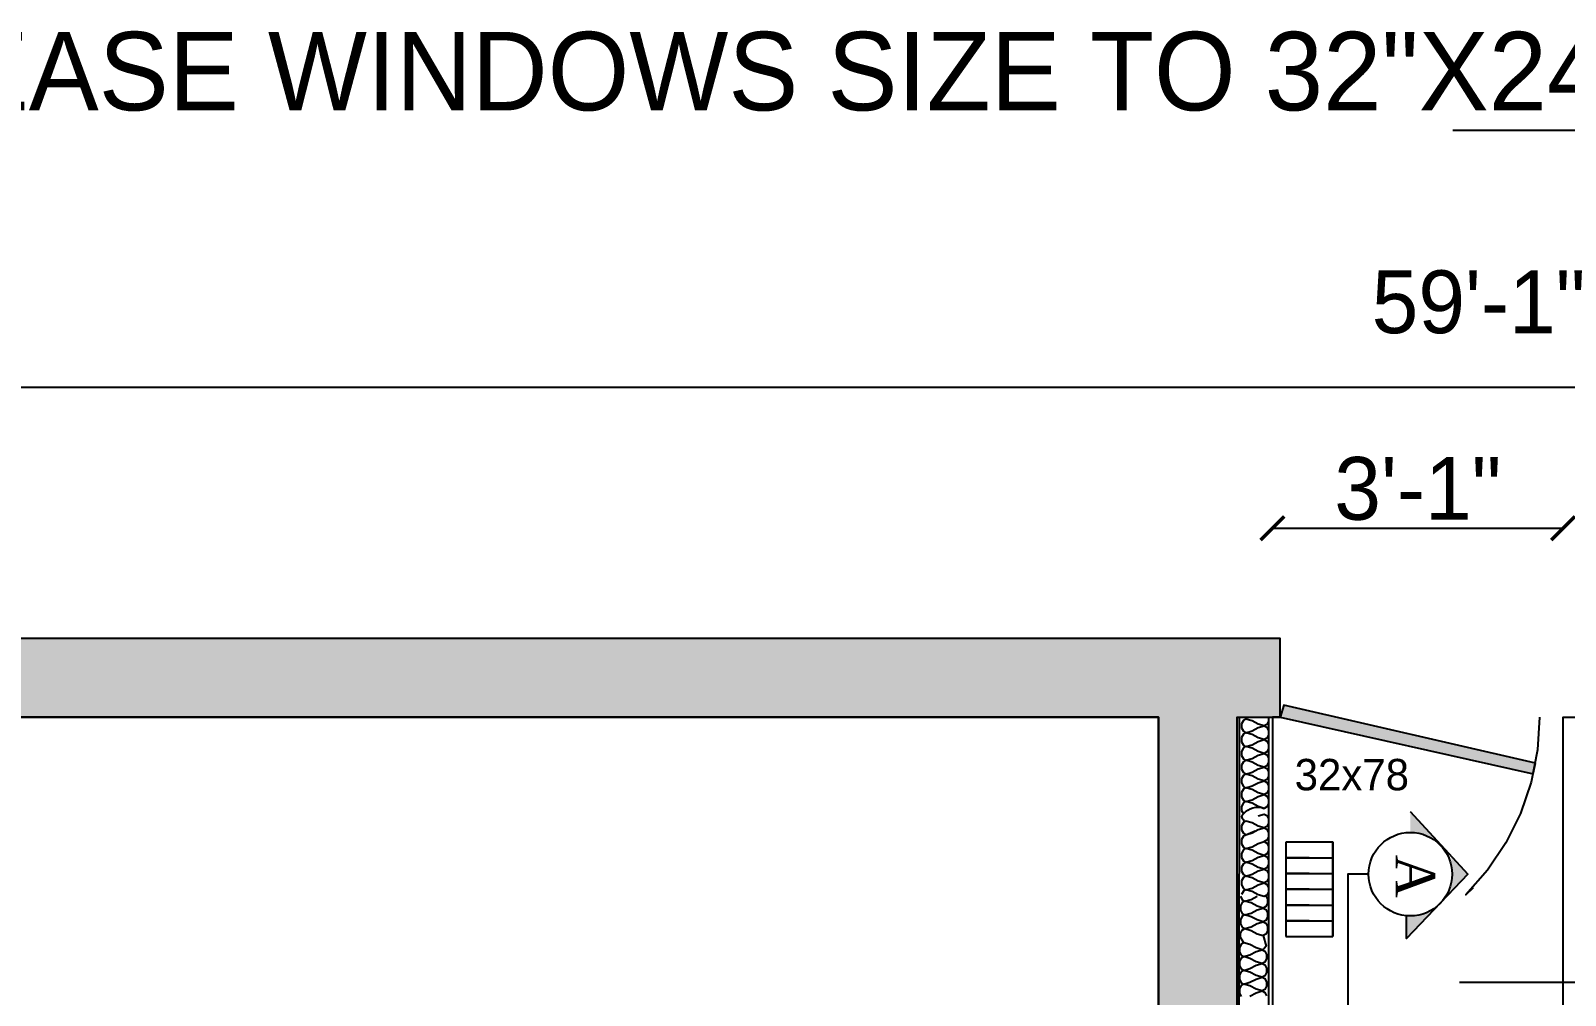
# Model space of a CAD drawing. Header units: inches. Extents: x 120 to 1121, y -124 to 610.
# Drawn here: x 281.9 to 477.5, y 486.9 to 609.8 of the extents above; entities that cross this region are included whole.
import ezdxf
from ezdxf import colors
from ezdxf.entities.mleader import LeaderData, LeaderLine
from ezdxf.math import Vec2, Vec3

# ---------------------------------------------------------------- set-up
doc = ezdxf.new("R2010")
doc.units = ezdxf.units.IN
doc.header["$LTSCALE"] = 0.5
doc.header["$MEASUREMENT"] = 0
doc.styles.add('WRI3', font='times.ttf', dxfattribs={"height": 18})
doc.dimstyles.get("Standard").update_dxf_attribs({"dimtxt": 8, "dimasz": 3, "dimexe": 0.18, "dimexo": 0.0625, "dimgap": 1.03125, "dimtad": 1, "dimdec": 4, "dimzin": 0, "dimdsep": 46, "dimlunit": 4, "dimtxsty": 'Standard', "dimblk": 'ARCHTICK', "dimcen": 0.09, "dimse1": 1, "dimse2": 1, "dimclrd": 256, "dimclrt": 256, "dimadec": 0, "dimazin": 0, "dimtfac": 1, "dimtdec": 4, "dimtofl": 0, "dimtmove": 2, "dimatfit": 3, "dimfxl": 1, "dimtolj": 1, "dimtzin": 0, "dimlwd": -1, "dimarcsym": 0})

# ---------------------------------------------------------------- blocks, each defined once
blk = doc.blocks.new('_ArchTick')
at = {"color": 0, "linetype": 'ByBlock', "const_width": 0.15}
blk.add_lwpolyline([(-0.5, -0.5), (0.5, 0.5)], dxfattribs=at)
blk = doc.blocks.new('*D34')
at = {"transparency": 16777216}
blk.add_line((160.83, 485.27), (160.83, 522.32), dxfattribs=at)
at = {"layer": 'Defpoints', "color": 0, "transparency": 16777216}
for p in [(160.83, 522.32), (440.17, 522.32), (440.17, 485.27)]:
    blk.add_point(p, dxfattribs=at)
at = {"transparency": 16777216, "xscale": 3, "yscale": 3, "zscale": 3}
for p, rotation in [((160.83, 522.32), 90), ((160.83, 485.27), 270)]:
    blk.add_blockref('_ArchTick', p, dxfattribs=dict(at, rotation=rotation))
at = {"transparency": 16777216, "insert": (155.8, 503.8), "char_height": 8, "attachment_point": 5, "rotation": 90}
blk.add_mtext('\\A1;3\' 1"', dxfattribs=at)
blk = doc.blocks.new('*D46')
at = {"transparency": 16777216}
blk.add_line((440.17, 546.38), (477.22, 546.38), dxfattribs=at)
at = {"layer": 'Defpoints', "color": 0, "transparency": 16777216}
for p in [(477.22, 546.38), (440.17, 522.32), (477.22, 522.32)]:
    blk.add_point(p, dxfattribs=at)
at = {"transparency": 16777216, "xscale": 3, "yscale": 3, "zscale": 3, "rotation": 180}
blk.add_blockref('_ArchTick', (440.17, 546.38), dxfattribs=at)
at = {"transparency": 16777216, "xscale": 3, "yscale": 3, "zscale": 3}
blk.add_blockref('_ArchTick', (477.22, 546.38), dxfattribs=at)
at = {"transparency": 16777216, "insert": (458.7, 551.41), "char_height": 8, "attachment_point": 5}
blk.add_mtext('\\A1;3\'-1"', dxfattribs=at)
blk = doc.blocks.new('*D50')
at = {"transparency": 16777216}
blk.add_line((176.04, 564.34), (884.83, 564.34), dxfattribs=at)
at = {"layer": 'Defpoints', "color": 0, "transparency": 16777216}
for p in [(884.83, 564.34), (176.04, 532.34), (884.83, 532.34)]:
    blk.add_point(p, dxfattribs=at)
at = {"transparency": 16777216, "xscale": 3, "yscale": 3, "zscale": 3, "rotation": 180}
blk.add_blockref('_ArchTick', (176.04, 564.34), dxfattribs=at)
at = {"transparency": 16777216, "xscale": 3, "yscale": 3, "zscale": 3}
blk.add_blockref('_ArchTick', (884.83, 564.34), dxfattribs=at)
at = {"transparency": 16777216, "insert": (466.44, 575.18), "char_height": 8, "attachment_point": 5}
blk.add_mtext('\\A1;59\'-1"', dxfattribs=at)

msp = doc.modelspace()

# ---------------------------------------------------------------- hatches: boundary and pattern name
at = {"true_color": 0xf0f0f0}
h = msp.add_hatch(color=7, dxfattribs=at)
h.dxf.hatch_style = 1
h.paths.add_polyline_path([(435.60123, 399.26153), (425.64923, 399.26153), (425.64923, 303.00957), (186.05621, 303.00957), (186.05621, 522.32356), (425.64923, 522.32356), (425.64923, 399.26153), (435.60123, 399.26153), (435.66357, 522.32356), (441.17145, 522.32356), (441.17145, 532.3379), (176.04189, 532.3379), (176.04189, 303.00957), (145.92947, 303.00957), (145.92947, 194.85472), (304.47576, 194.85472), (304.47576, 154.79738), (452, 154.79738), (452, 164.81173), (314.49008, 164.81173), (314.49008, 201.86476), (314.49008, 205.11978), (238.63184, 205.11978), (238.63184, 292.99524), (435.54739, 292.99524)])
h.paths.add_polyline_path([(228.36679, 292.99524), (228.36679, 204.86908), (155.9438, 204.86908), (155.9438, 292.99524), (176.04189, 292.99524), (186.05621, 292.99524)], flags=16)
at = {"true_color": 0xfcfcfc}
h = msp.add_hatch(color=7, dxfattribs=at)
h.dxf.hatch_style = 1
h.paths.add_polyline_path([(441.63573, 523.86369), (441.17145, 522.32356), (473.34563, 515.12949), (473.61447, 516.48102)])
h = msp.add_hatch(color=256)
h.paths.add_polyline_path([(457.23574, 494.14176), (461.17488, 498.24675, -0.176946088), (457.74609, 496.99411, -0.024028511), (457.23574, 497.01865)])
h.paths.add_polyline_path([(457.74609, 510.22814), (457.74609, 507.6322, -0.221140928), (461.81348, 505.74076), (461.90232, 505.74076)])
msp.add_hatch(color=256).paths.add_polyline_path([(462.97135, 503.30755, -0.094306659), (462.97135, 501.31876), (462.97135, 500.11887), (465.07699, 502.31315), (462.97135, 504.58655)])

# ---------------------------------------------------------------- linework, layer by layer
for p, q in [((425.64923, 522.32356), (186.05621, 522.32356)), ((425.64923, 303.00957), (425.64923, 522.32356)), ((435.66357, 522.32356), (435.93986, 522.2965)), ((435.91384, 522.32356), (435.79766, 292.79676)), ((447.85833, 506.38868), (441.85833, 506.38868)), ((441.85833, 506.38868), (441.85833, 494.38868)), ((441.85833, 494.38868), (447.85833, 494.38868)), ((487.5, 488.5), (464, 488.5))]:
    msp.add_line(p, q)
for points in [[(435.54739, 292.99524), (435.66357, 522.32356), (441.17145, 522.32356), (441.17145, 532.3379), (176.04189, 532.3379), (176.04189, 303.00957), (145.92947, 303.00957), (145.92947, 194.85472), (304.47576, 194.85472), (304.47576, 154.79738), (837.23848, 154.79738), (793.53377, 154.79738), (789.16966, 154.79738), (759.12666, 154.79738), (759.87772, 154.79738), (759.87772, 159.05348), (761.63024, 159.05348), (761.63024, 157.30096), (759.87772, 157.30096)], [(439.68417, 522.32431), (439.67002, 494.38868), (439.6693, 288.9895), (242.38686, 288.9895), (242.38686, 288.48878), (242.38686, 209.37553), (242.38686, 208.87481), (314.49008, 208.87481)], [(441.17145, 522.32356), (440.17002, 522.32356), (440.17002, 371.91525)], [(474.21877, 522.32356), (473.94461, 518.14075), (473.12682, 514.02948), (471.77941, 510.06013), (469.92544, 506.30063), (467.59659, 502.81528), (464.83274, 499.6637), (465.80641, 500.63739)], [(477.22307, 436.97565), (477.22307, 411.16442), (477.22307, 483.01729), (477.22307, 522.32356), (604.90586, 522.32356), (604.90586, 517.81723)], [(457.72339, 510.28907), (465.07699, 502.31315), (457.23574, 494.14176), (457.23574, 497.09479)], [(444.85833, 504.38868), (441.85833, 504.38868), (447.85833, 504.38868)], [(444.85833, 502.38868), (441.85833, 502.38868), (447.85833, 502.38868)], [(452.42705, 502.31315), (449.79051, 502.31315), (449.79051, 374.84503)], [(444.85833, 500.38868), (441.85833, 500.38868), (447.85833, 500.38868)], [(444.85833, 498.38868), (441.85833, 498.38868), (447.85833, 498.38868)], [(444.85833, 496.38868), (441.85833, 496.38868), (447.85833, 496.38868)]]:
    msp.add_lwpolyline(points)
for points in [[(186.05621, 303.00957), (186.05621, 522.32356), (425.64923, 522.32356), (425.64923, 303.00957)], [(473.70773, 516.45949), (441.63573, 523.86369), (441.17145, 522.32356), (473.39811, 515.11775)], [(447.85833, 494.38868), (447.85833, 506.38868), (447.85833, 506.38868), (447.85833, 494.38868)]]:
    msp.add_lwpolyline(points, close=True)
at = {"color": 254, "true_color": 0xdcdcdc}
for points in [[(439.68302, 522.32455), (439.68303, 521.82593), (439.45777, 521.39131), (439.13318, 521.20907), (439.45777, 521.02681), (439.68303, 520.59218), (439.68303, 520.07343), (439.45777, 519.63881), (439.13318, 519.45654), (439.45777, 519.27428), (439.68303, 518.83965), (439.68303, 518.32092), (439.45777, 517.88628), (439.13318, 517.70405), (439.45777, 517.52179), (439.68303, 517.08716), (439.68303, 516.56842), (439.45777, 516.1338), (439.13318, 515.95153), (439.45777, 515.76926), (439.68303, 515.33464), (439.68303, 514.81589), (439.45777, 514.38127), (439.13318, 514.19903), (439.45777, 514.01676), (439.68303, 513.58214), (439.68303, 513.0634), (439.45777, 512.62877), (439.13318, 512.44651), (439.45777, 512.26425), (439.68303, 511.82962), (439.68303, 511.31088), (439.45777, 510.87625), (439.13318, 510.69402)], [(438.34897, 509.7394), (439.13318, 509.96659), (439.45777, 509.78432), (439.68303, 509.3497), (439.68303, 508.83095), (439.45777, 508.39633), (439.13318, 508.21406), (439.45777, 508.03182), (439.68303, 507.5972), (439.68303, 507.07845), (439.45777, 506.64383), (439.13318, 506.46156), (439.45777, 506.2793), (439.68303, 505.84468), (439.68303, 505.32593), (439.45777, 504.89131), (439.13318, 504.70907), (439.45777, 504.52681), (439.68303, 504.09218), (439.68303, 503.57343), (439.45777, 503.13881), (439.13318, 502.95654), (439.45777, 502.77428), (439.68303, 502.33965), (439.68303, 501.82092), (439.45777, 501.38628), (439.13318, 501.20405), (439.45777, 501.02179), (439.68303, 500.58716), (439.68303, 500.06842), (439.45777, 499.6338), (439.13318, 499.45153), (438.34897, 499.67871), (437.58071, 500.10061), (436.79651, 500.32778), (436.47191, 500.14551), (436.24664, 499.71092)], [(437.96484, 507.77595), (436.47191, 507.15555), (436.24664, 506.72092), (436.24664, 506.2022), (436.47191, 505.76758), (436.79651, 505.58532), (437.58071, 505.81248), (438.34897, 506.23438), (439.13318, 506.46156)], [(436.71299, 507.38471), (436.72864, 507.26223)], [(436.93756, 505.62618), (436.9484, 505.54131)], [(437.15338, 503.93618), (437.1808, 503.72148)], [(438.35695, 500.87949), (438.35686, 500.97915)], [(436.5232, 493.56899), (436.10871, 494.24016), (436.10871, 494.7589), (436.33397, 495.19353), (436.65857, 495.37579), (437.44278, 495.14861), (438.21104, 494.7267), (438.99524, 494.49955), (439.35379, 493.15823), (439.13371, 492.82812), (438.85987, 492.69274), (438.07567, 492.91992), (437.30741, 493.34182), (436.5232, 493.56899), (436.1986, 493.38675), (435.97334, 492.95212), (435.97334, 492.43338), (436.1986, 491.99876), (436.5232, 491.81649), (437.30741, 492.04367), (438.07567, 492.46555), (438.85987, 492.69274), (439.18447, 492.51047), (439.40973, 492.07585), (439.40973, 491.5571), (439.18447, 491.12251), (438.85987, 490.94024), (438.07567, 491.1674), (437.30741, 491.5893), (436.5232, 491.81649), (436.1986, 491.63422), (435.97334, 491.1996), (435.97334, 490.68085), (436.1986, 490.24623), (436.5232, 490.06396), (437.30741, 490.29116), (438.07567, 490.71305), (438.85987, 490.94024), (439.18447, 490.75797), (439.40973, 490.32335), (439.40973, 489.8046), (439.18447, 489.36998), (438.85987, 489.18772), (438.07567, 489.41491), (437.30741, 489.83681), (436.5232, 490.06396), (436.1986, 489.88172), (435.97334, 489.4471), (435.97334, 488.92836), (436.1986, 488.49373), (436.5232, 488.31147), (437.30741, 488.53866), (438.07567, 488.96053), (438.85987, 489.18772), (439.18447, 489.00545), (439.40973, 488.57083), (439.40973, 488.05208), (439.18447, 487.61748), (438.85987, 487.43522), (438.07567, 487.66238), (437.30741, 488.08428), (436.5232, 488.31147), (436.1986, 488.12921), (435.97334, 487.69458), (435.97334, 487.17583), (436.1986, 486.74121)], [(437.30741, 486.78613), (438.07567, 487.20804), (438.85987, 487.43522), (439.18447, 487.25296), (439.40973, 486.81833)]]:
    msp.add_lwpolyline(points, dxfattribs=at)
for points in [[(438.34897, 520.98188), (439.13318, 521.20907), (438.34897, 521.43623), (437.58071, 521.85813), (436.79651, 522.08532), (436.47191, 521.90305), (436.24664, 521.46843), (436.24664, 520.94968), (436.47191, 520.51506), (436.79651, 520.33279), (437.58071, 520.55998)], [(438.34897, 519.22936), (439.13318, 519.45654), (438.34897, 519.68373), (437.58071, 520.10564), (436.79651, 520.33279), (436.47191, 520.15053), (436.24664, 519.7159), (436.24664, 519.19719), (436.47191, 518.76256), (436.79651, 518.5803), (437.58071, 518.80746)], [(438.34897, 517.47686), (439.13318, 517.70405), (438.34897, 517.93121), (437.58071, 518.35311), (436.79651, 518.5803), (436.47191, 518.39804), (436.24664, 517.96341), (436.24664, 517.44467), (436.47191, 517.01004), (436.79651, 516.82778), (437.58071, 517.05496)], [(438.34897, 515.72434), (439.13318, 515.95153), (438.34897, 516.17871), (437.58071, 516.60061), (436.79651, 516.82778), (436.47191, 516.64551), (436.24664, 516.21092), (436.24664, 515.69217), (436.47191, 515.25755), (436.79651, 515.07528), (437.58071, 515.30244)], [(438.34897, 513.97185), (439.13318, 514.19903), (438.34897, 514.4262), (437.58071, 514.8481), (436.79651, 515.07528), (436.47191, 514.89301), (436.24664, 514.45839), (436.24664, 513.93964), (436.47191, 513.50502), (436.79651, 513.32276), (437.58071, 513.54995)], [(438.34897, 507.9869), (439.13318, 508.21406), (438.34897, 508.44124), (437.58071, 508.86315), (436.79651, 509.09034), (436.47191, 508.90807), (436.24664, 508.47345), (436.24664, 507.9547), (436.47191, 507.52008), (436.79651, 507.33781), (437.58071, 507.565)], [(438.34897, 504.48188), (439.13318, 504.70907), (438.34897, 504.93623), (437.58071, 505.35813), (436.79651, 505.58532), (436.47191, 505.40305), (436.24664, 504.96843), (436.24664, 504.44968), (436.47191, 504.01506), (436.79651, 503.83279), (437.58071, 504.05998)], [(438.34897, 502.72936), (439.13318, 502.95654), (438.34897, 503.18373), (437.58071, 503.60564), (436.79651, 503.83279), (436.47191, 503.65053), (436.24664, 503.2159), (436.24664, 502.69719), (436.47191, 502.26256), (436.79651, 502.0803), (437.58071, 502.30746)], [(438.34897, 500.97686), (439.13318, 501.20405), (438.34897, 501.43121), (437.58071, 501.85311), (436.79651, 502.0803), (436.47191, 501.89804), (436.24664, 501.46341), (436.24664, 500.94467), (436.47191, 500.51004), (436.79651, 500.32778), (437.58071, 500.55496)]]:
    msp.add_lwpolyline(points, close=True, dxfattribs=at)
msp.add_lwpolyline([(438.34897, 512.21932), (439.13318, 512.44651), (438.34897, 512.6737), (437.58071, 513.0956), (436.79651, 513.32276), (436.47191, 513.14049), (436.24664, 512.70589), (436.24664, 512.18715), (436.47191, 511.75252), (436.79651, 511.57026), (436.47191, 511.388), (436.24664, 510.95337), (436.24664, 510.43463), (436.47191, 510, -0.322461152), (439.13318, 510.69402), (438.34897, 510.92117), (437.58071, 511.34308), (436.79651, 511.57026), (437.58071, 511.79742)], format="xyb", close=True, dxfattribs=at)
msp.add_lwpolyline([(436.47191, 510, 0.621093408), (436.47191, 509.2726), (436.51534, 508.93246)], format="xyb", dxfattribs=at)
at = {"color": 7, "true_color": 0xfcfcfc}
for points in [[(436.10871, 499.4977), (436.33397, 499.06308), (436.65857, 498.88081), (437.44278, 499.10797), (438.21104, 499.52987)], [(439.31984, 499.57479), (439.5451, 499.14017), (439.5451, 498.62142), (439.31984, 498.1868), (438.99524, 498.00456), (439.31984, 497.82229), (439.5451, 497.38767), (439.5451, 496.86893), (439.31984, 496.4343), (438.99524, 496.25204), (439.31984, 496.06978), (439.5451, 495.63515), (439.5451, 495.11641), (439.31984, 494.68178), (438.99524, 494.49955)]]:
    msp.add_lwpolyline(points, dxfattribs=at)
for points in [[(438.21104, 497.77738), (438.99524, 498.00456), (438.21104, 498.23173), (437.44278, 498.65363), (436.65857, 498.88081), (436.33397, 498.69854), (436.10871, 498.26392), (436.10871, 497.74517), (436.33397, 497.31055), (436.65857, 497.12829), (437.44278, 497.35548)], [(438.21104, 496.02485), (438.99524, 496.25204), (438.21104, 496.47923), (437.44278, 496.90113), (436.65857, 497.12829), (436.33397, 496.94602), (436.10871, 496.51142), (436.10871, 495.99268), (436.33397, 495.55805), (436.65857, 495.37579), (437.44278, 495.60295)]]:
    msp.add_lwpolyline(points, close=True, dxfattribs=at)
msp.add_circle((457.74609, 502.31315), 5.31904)

# ---------------------------------------------------------------- texts
at = {"style": 'WRI3'}
msp.add_text('A', height=5, rotation=270, dxfattribs=at).set_placement((455.87074, 504.7723))
at = {"insert": (487.35211, 604.55435), "char_height": 10, "attachment_point": 6}
msp.add_mtext('INCREASE WINDOWS SIZE TO 32"X24"', dxfattribs=at)
at = {"insert": (443, 517), "char_height": 4, "attachment_point": 1}
msp.add_mtext_dynamic_manual_height_columns('32x78', width=32, gutter_width=90, heights=[0], dxfattribs=at)

# ---------------------------------------------------------------- dimensions: what is measured, and where the dimension line sits
dim = msp.add_linear_dim(base=(884.83358, 564.34392), p1=(176.04189, 532.3379), p2=(884.83358, 532.3379), text='59\'-1"', dimstyle='Standard')
dim.commit()
dim.dimension.update_dxf_attribs({"geometry": '*D50', "text_midpoint": (466.44187, 575.17545), "dimtype": 160})
dim = msp.add_linear_dim(base=(477.22307, 546.37602), p1=(440.17002, 522.32356), p2=(477.22307, 522.32356), text='3\'-1"', dimstyle='Standard')
dim.commit()
dim.dimension.update_dxf_attribs({"geometry": '*D46', "text_midpoint": (458.69655, 551.40727)})
dim = msp.add_linear_dim(base=(160.83303, 522.32356), p1=(440.17002, 485.27053), p2=(440.17002, 522.32356), angle=90, text='3\' 1"', dimstyle='Standard')
dim.commit()
dim.dimension.update_dxf_attribs({"geometry": '*D34', "text_midpoint": (155.80178, 503.79704)})

# ---------------------------------------------------------------- leaders
ml = msp.add_multileader_mtext('Standard')
ml.set_content('', color=256)
ml.set_leader_properties()
ml.build(insert=Vec2(0, 0))
ml.multileader.update_dxf_attribs({"text_right_attachment_type": 6, "dogleg_length": 0.36, "arrow_head_size": 8})
ctx = ml.context
ctx.base_point, ctx.char_height, ctx.arrow_head_size, ctx.landing_gap_size, ctx.plane_origin = Vec3(463.0797, 597.13919), 0.18, 8, 0.09, Vec3(605.65695, 532.3379)
ctx.right_attachment, ctx.text_align_type = 6, 2
notes = []
notes.append((ctx, [(0, (1, 1, 0), (496.27774, 597.04919), (-1, 0), 33.01804, [(0, [(605.65695, 532.3379)], 0, [])])]))
ctx.mtext.insert, ctx.mtext.alignment, ctx.mtext.flow_direction = Vec3(463.1697, 597.22919), 3, 5
for ctx, leaders in notes:
    for number, flags, end, landing, length, lines in leaders:
        leader = LeaderData()
        leader.index, (leader.has_last_leader_line, leader.has_dogleg_vector, leader.attachment_direction) = number, flags
        leader.last_leader_point, leader.dogleg_vector, leader.dogleg_length = Vec3(end), Vec3(landing), length
        for number, points, colour, breaks in lines:
            line = LeaderLine()
            line.index, line.vertices, line.color, line.breaks = number, Vec3.list(points), colors.encode_raw_color(colour), breaks
            leader.lines.append(line)
        ctx.leaders.append(leader)

doc.saveas('drawing.dxf')
